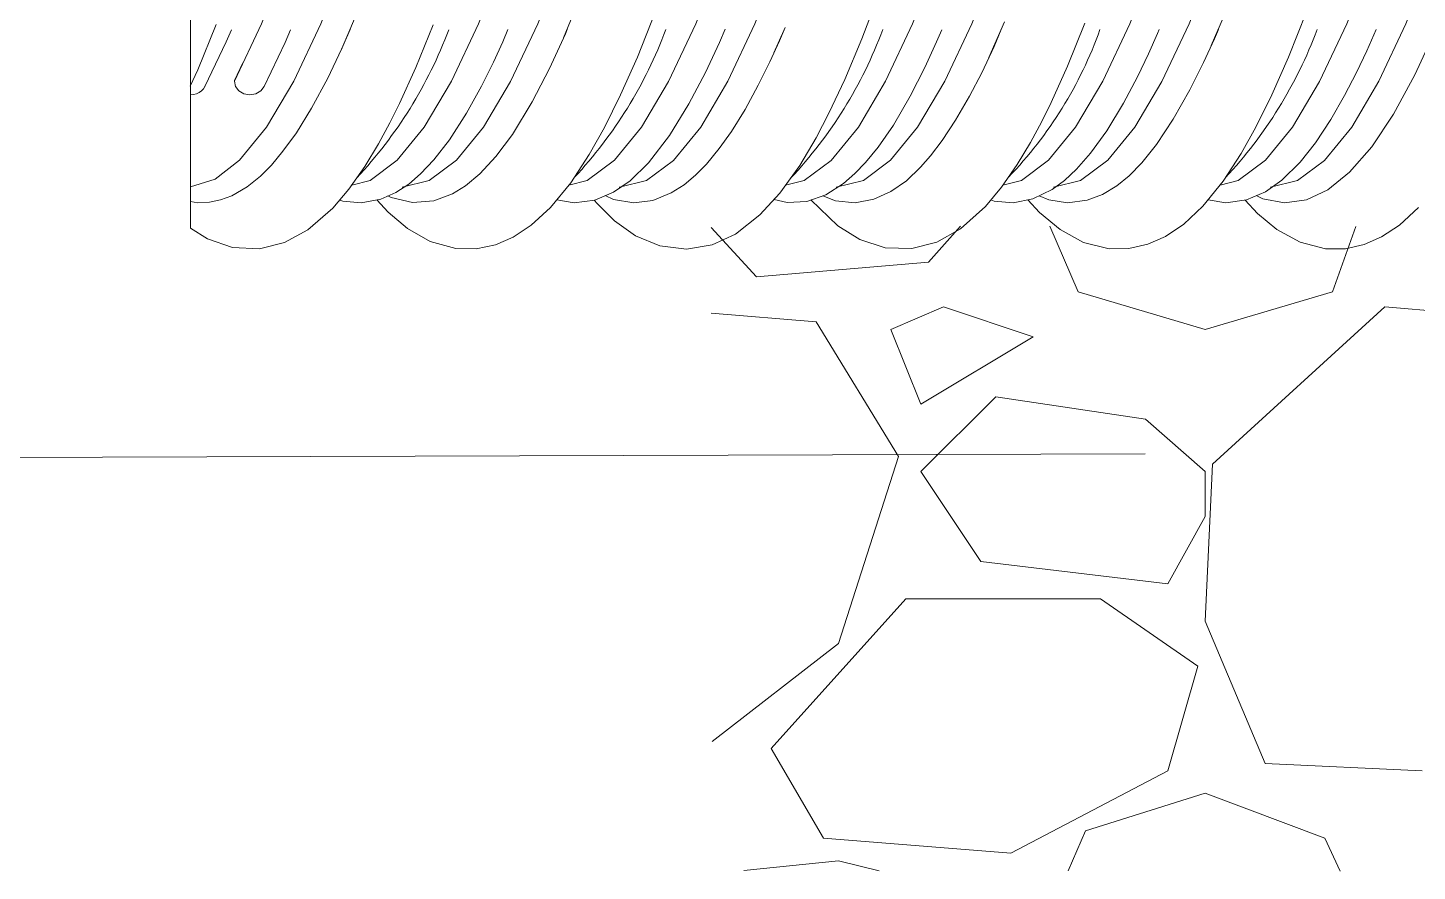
# Model space of a CAD drawing. Header units: millimetres. Extents: x 4229 to 8429, y -1187 to 1783.
# Drawn here: x 7231.6 to 7323.5, y 949.1 to 1004.9 of the extents above; entities that cross this region are included whole.
import ezdxf

# ---------------------------------------------------------------- set-up
doc = ezdxf.new("R2010")
doc.units = ezdxf.units.MM

msp = doc.modelspace()

# ---------------------------------------------------------------- linework, layer by layer
at = {"lineweight": 5}
for p, q in [((7242.351, 1049.113), (7242.351, 991.658)), ((7245.82, 1002.621), (7245.263, 1001.44)), ((7279.795, 988.452), (7276.801, 991.718)), ((7293.308, 991.806), (7291.18, 989.442)), ((7299.217, 991.805), (7301.079, 987.462)), ((7317.908, 987.462), (7319.457, 991.801)), ((7291.179, 989.442), (7279.795, 988.452)), ((7301.079, 987.462), (7309.493, 984.987)), ((7309.493, 984.987), (7317.908, 987.462)), ((7292.169, 986.472), (7288.705, 984.987)), ((7298.109, 984.492), (7292.169, 986.472)), ((7321.372, 986.472), (7309.988, 976.078)), ((7333.252, 985.482), (7321.372, 986.472)), ((7283.755, 985.482), (7276.812, 986.061)), ((7289.2, 976.573), (7283.755, 985.482)), ((7288.705, 984.987), (7290.685, 980.037)), ((7290.685, 980.037), (7298.109, 984.492)), ((7295.634, 980.532), (7290.685, 975.583)), ((7305.534, 979.047), (7295.634, 980.532)), ((7309.493, 975.583), (7305.534, 979.047)), ((7305.519, 976.754), (7219.919, 976.47)), ((7285.24, 964.198), (7289.2, 976.573)), ((7290.685, 975.583), (7294.644, 969.643)), ((7309.988, 976.078), (7309.493, 965.683)), ((7309.493, 972.613), (7309.493, 975.583)), ((7307.018, 968.158), (7309.493, 972.613)), ((7294.644, 969.643), (7307.018, 968.158)), ((7280.785, 957.269), (7289.695, 967.168)), ((7289.695, 967.168), (7302.564, 967.168)), ((7302.564, 967.168), (7308.998, 962.714)), ((7309.493, 965.683), (7313.453, 956.279)), ((7276.864, 957.726), (7285.24, 964.198)), ((7308.998, 962.714), (7307.018, 955.784)), ((7284.25, 951.329), (7280.785, 957.269)), ((7313.453, 956.279), (7323.847, 955.784)), ((7307.018, 955.784), (7296.624, 950.339)), ((7301.574, 951.824), (7309.493, 954.299)), ((7309.493, 954.299), (7317.413, 951.329)), ((7300.434, 949.164), (7301.574, 951.824)), ((7296.624, 950.339), (7284.25, 951.329)), ((7317.413, 951.329), (7318.42, 949.147)), ((7285.24, 949.844), (7278.961, 949.183)), ((7287.917, 949.175), (7285.24, 949.844))]:
    msp.add_line(p, q, dxfattribs=at)
at = {"lineweight": 5, "flags": 128}
for points in [[(7300.906, 1088.205), (7299.119, 1083.699), (7297.331, 1078.562), (7295.52, 1072.855), (7293.733, 1066.726), (7291.945, 1060.255), (7290.135, 1053.524), (7286.56, 1039.885), (7284.749, 1033.154), (7282.962, 1026.683), (7281.174, 1020.554), (7279.363, 1014.847), (7277.576, 1009.71), (7275.788, 1005.204), (7273.978, 1001.391), (7272.19, 998.369), (7270.403, 996.171), (7268.592, 994.833), (7267.398, 994.534)], [(7315.324, 1088.315), (7315.276, 1088.211), (7313.488, 1083.706), (7311.678, 1078.546), (7309.89, 1072.864), (7308.103, 1066.735), (7306.292, 1060.236), (7304.504, 1053.533), (7302.717, 1046.714), (7300.906, 1039.866), (7299.119, 1033.164), (7297.331, 1026.692), (7295.52, 1020.537), (7293.733, 1014.855), (7291.945, 1009.717), (7290.135, 1005.192), (7288.347, 1001.396), (7286.56, 998.372), (7284.749, 996.166), (7282.962, 994.834), (7281.73, 994.526)], [(7319.23, 1088.276), (7319.202, 1088.217), (7317.392, 1083.692), (7315.604, 1078.554), (7313.817, 1072.872), (7312.006, 1066.717), (7310.218, 1060.245), (7308.431, 1053.543), (7306.62, 1046.695), (7304.833, 1039.876), (7303.045, 1033.173), (7301.234, 1026.674), (7299.447, 1020.545), (7297.659, 1014.863), (7295.849, 1009.703), (7294.061, 1005.198), (7292.274, 1001.4), (7290.463, 998.365), (7288.675, 996.169), (7286.888, 994.835), (7285.08, 994.387)], [(7347.92, 1088.216), (7347.918, 1088.211), (7346.131, 1083.706), (7344.32, 1078.546), (7342.533, 1072.864), (7340.745, 1066.735), (7338.934, 1060.236), (7337.147, 1053.533), (7335.359, 1046.714), (7333.549, 1039.866), (7331.761, 1033.164), (7329.974, 1026.692), (7328.163, 1020.537), (7326.375, 1014.855), (7324.588, 1009.717), (7322.777, 1005.192), (7320.99, 1001.396), (7319.202, 998.372), (7317.392, 996.166), (7315.604, 994.834), (7313.817, 994.386), (7313.814, 994.387)], [(7332.273, 1084.989), (7331.761, 1083.699), (7329.974, 1078.562), (7328.163, 1072.855), (7326.375, 1066.726), (7324.588, 1060.255), (7322.777, 1053.524), (7319.202, 1039.885), (7317.392, 1033.154), (7315.604, 1026.683), (7313.817, 1020.554), (7312.006, 1014.847), (7310.218, 1009.71), (7308.431, 1005.204), (7306.62, 1001.391), (7304.833, 998.369), (7303.045, 996.171), (7301.234, 994.833), (7299.447, 994.386)], [(7274.719, 1084.724), (7274.306, 1083.692), (7272.518, 1078.554), (7270.731, 1072.872), (7268.92, 1066.717), (7267.133, 1060.245), (7265.345, 1053.543), (7263.534, 1046.695), (7261.747, 1039.876), (7259.959, 1033.173), (7258.149, 1026.674), (7256.361, 1020.545), (7254.574, 1014.863), (7252.763, 1009.703), (7250.976, 1005.198), (7249.188, 1001.4), (7247.377, 998.365), (7245.59, 996.169), (7243.981, 994.928), (7242.351, 994.404)], [(7270.645, 1084.318), (7270.403, 1083.706), (7268.592, 1078.546), (7266.804, 1072.864), (7265.017, 1066.735), (7263.206, 1060.236), (7261.419, 1053.533), (7259.631, 1046.714), (7257.821, 1039.866), (7256.033, 1033.164), (7254.246, 1026.692), (7252.435, 1020.537), (7250.647, 1014.855), (7248.86, 1009.717), (7247.049, 1005.192), (7245.262, 1001.396)], [(7285.094, 1084.555), (7284.749, 1083.692), (7282.962, 1078.554), (7281.174, 1072.872), (7279.363, 1066.717), (7277.576, 1060.245), (7275.788, 1053.543), (7273.978, 1046.695), (7272.19, 1039.876), (7270.403, 1033.173), (7268.592, 1026.674), (7266.804, 1020.545), (7265.017, 1014.863), (7263.206, 1009.703), (7261.419, 1005.198), (7259.631, 1001.4), (7257.821, 998.365), (7256.033, 996.169), (7254.246, 994.835), (7253.021, 994.532)], [(7289.031, 1084.595), (7288.675, 1083.699), (7286.888, 1078.562), (7285.077, 1072.855), (7283.29, 1066.726), (7281.502, 1060.255), (7279.692, 1053.524), (7276.117, 1039.885), (7274.306, 1033.154), (7272.518, 1026.683), (7270.731, 1020.554), (7268.92, 1014.847), (7267.133, 1009.71), (7265.345, 1005.204), (7263.534, 1001.391), (7261.747, 998.369), (7259.959, 996.171), (7258.149, 994.833), (7256.361, 994.386)], [(7303.374, 1084.536), (7303.045, 1083.706), (7301.234, 1078.546), (7299.447, 1072.864), (7297.659, 1066.735), (7295.849, 1060.236), (7294.061, 1053.533), (7292.274, 1046.714), (7290.463, 1039.866), (7288.675, 1033.164), (7286.888, 1026.692), (7285.077, 1020.537), (7283.29, 1014.855), (7281.502, 1009.717), (7279.692, 1005.192), (7277.904, 1001.396), (7276.117, 998.372), (7274.306, 996.166), (7272.518, 994.834), (7270.731, 994.386), (7270.728, 994.387)], [(7328.148, 1084.474), (7327.835, 1083.692), (7326.047, 1078.554), (7324.26, 1072.872), (7322.449, 1066.717), (7320.661, 1060.245), (7318.874, 1053.543), (7317.063, 1046.695), (7315.276, 1039.876), (7313.488, 1033.173), (7311.678, 1026.674), (7309.89, 1020.545), (7308.103, 1014.863), (7306.292, 1009.703), (7304.504, 1005.198), (7302.717, 1001.4), (7300.906, 998.365), (7299.119, 996.169), (7297.331, 994.835), (7296.114, 994.533)], [(7342.496, 1084.436), (7342.204, 1083.699), (7340.417, 1078.562), (7338.606, 1072.855), (7336.819, 1066.726), (7335.031, 1060.255), (7333.22, 1053.524), (7329.645, 1039.885), (7327.835, 1033.154), (7326.047, 1026.683), (7324.26, 1020.554), (7322.449, 1014.847), (7320.661, 1009.71), (7318.874, 1005.204), (7317.063, 1001.391), (7315.276, 998.369), (7313.488, 996.171), (7311.678, 994.833), (7310.475, 994.532)], [(7324.139, 1052.323), (7323.157, 1048.463), (7322.502, 1045.865), (7321.74, 1042.862), (7320.803, 1039.218), (7319.715, 1035.047), (7318.686, 1031.168), (7317.775, 1027.789), (7316.983, 1024.895), (7316.213, 1022.178), (7315.03, 1018.187), (7313.697, 1013.965), (7312.445, 1010.263), (7311.595, 1007.907), (7310.71, 1005.642), (7309.899, 1003.755)], [(7268.233, 1007.179), (7267.045, 1004.273)], [(7269.071, 993.537), (7269.257, 993.307), (7270.41, 992.166), (7271.789, 991.183), (7273.406, 990.503), (7275.168, 990.285), (7276.879, 990.579), (7278.413, 991.295), (7280.032, 992.556), (7281.347, 993.992), (7282.667, 995.83), (7283.749, 997.649), (7284.598, 999.287), (7285.64, 1001.523), (7286.769, 1004.201), (7288.02, 1007.474)], [(7254.676, 993.553), (7255.431, 992.737), (7256.711, 991.65), (7258.224, 990.792), (7259.919, 990.329), (7261.254, 990.314), (7262.527, 990.587), (7263.7, 991.094), (7264.897, 991.882), (7266.174, 993.05), (7267.52, 994.683), (7268.745, 996.553), (7269.741, 998.33), (7270.816, 1000.495), (7271.925, 1003.002), (7273.122, 1006.017)], [(7297.764, 993.557), (7298.525, 992.728), (7299.894, 991.582), (7301.45, 990.734), (7303.14, 990.313), (7304.445, 990.326), (7305.695, 990.614), (7306.868, 991.139), (7308.074, 991.954), (7309.347, 993.143), (7310.677, 994.782), (7311.867, 996.615), (7312.839, 998.354), (7313.901, 1000.495), (7315.005, 1002.987), (7316.194, 1005.982)], [(7242.336, 1001.081), (7242.833, 1002.158), (7244.064, 1005.162)], [(7242.349, 991.687), (7243.479, 990.965), (7245.125, 990.396), (7246.913, 990.316), (7248.586, 990.736), (7250.119, 991.569), (7251.77, 993.012), (7252.833, 994.265), (7253.893, 995.768), (7254.799, 997.258), (7255.556, 998.65), (7256.192, 999.924), (7257.265, 1002.298), (7258.407, 1005.125)], [(7242.35, 993.434), (7242.85, 993.364), (7243.605, 993.398), (7244.35, 993.554), (7245.083, 993.827), (7246.111, 994.42), (7246.98, 995.121), (7247.708, 995.854), (7248.474, 996.765), (7249.362, 997.995), (7250.37, 999.616), (7251.439, 1001.601), (7252.352, 1003.516), (7252.916, 1004.815)], [(7252.218, 993.539), (7252.432, 993.477), (7253.65, 993.364), (7254.957, 993.604), (7255.942, 994.038), (7256.803, 994.602), (7257.578, 995.266), (7258.46, 996.205), (7259.488, 997.534), (7260.626, 999.296), (7261.613, 1001.075), (7262.401, 1002.664), (7263.016, 1004.01), (7263.36, 1004.817)], [(7253.205, 1005.527), (7252.326, 1003.462)], [(7255.423, 993.809), (7255.644, 993.699), (7257.05, 993.373), (7258.454, 993.487), (7259.683, 993.948), (7260.544, 994.476), (7261.505, 995.272), (7262.564, 996.411), (7263.654, 997.884), (7264.959, 1000.031), (7266.105, 1002.235), (7267.163, 1004.53), (7267.284, 1004.829)], [(7266.594, 993.56), (7267.733, 993.361), (7269.107, 993.542), (7270.35, 994.069), (7271.437, 994.821), (7272.665, 996.011), (7274.05, 997.814), (7275.337, 999.914), (7276.424, 1001.98), (7277.353, 1003.957), (7277.727, 1004.835)], [(7281.692, 1004.958), (7280.947, 1003.272)], [(7283.404, 993.552), (7283.406, 993.55), (7285.19, 991.835), (7286.65, 990.923), (7288.313, 990.377), (7290.079, 990.326), (7291.738, 990.763), (7293.294, 991.632), (7294.956, 993.119), (7296.02, 994.397), (7297.057, 995.89), (7297.942, 997.358), (7298.681, 998.726), (7299.312, 999.995), (7300.389, 1002.388), (7301.538, 1005.242)], [(7296.213, 1005.337), (7295.174, 1002.962)], [(7295.315, 993.551), (7295.538, 993.473), (7296.778, 993.366), (7298.093, 993.621), (7299.375, 994.244), (7300.191, 994.843), (7300.98, 995.581), (7301.905, 996.641), (7302.977, 998.123), (7304.09, 999.951), (7305.013, 1001.69), (7305.737, 1003.202), (7306.342, 1004.562), (7306.446, 1004.815)], [(7298.512, 993.825), (7299.151, 993.555), (7300.382, 993.361), (7301.689, 993.525), (7302.706, 993.916), (7303.644, 994.486), (7304.459, 995.15), (7305.304, 996.007), (7306.28, 997.224), (7307.384, 998.896), (7308.482, 1000.837), (7309.389, 1002.646), (7310.102, 1004.195), (7310.37, 1004.821)], [(7309.68, 993.554), (7310.867, 993.361), (7312.236, 993.554), (7313.475, 994.091), (7314.555, 994.848), (7315.773, 996.037), (7316.797, 997.326), (7317.816, 998.876), (7318.72, 1000.454), (7319.508, 1001.979), (7320.188, 1003.406), (7320.814, 1004.817)], [(7312.875, 993.831), (7313.307, 993.617), (7314.749, 993.361), (7316.188, 993.561), (7317.612, 994.223), (7319.05, 995.375), (7320.516, 997.057), (7321.957, 999.225), (7323.355, 1001.834), (7324.328, 1003.912), (7324.717, 1004.815)], [(7243.314, 1001.05), (7244.721, 1004.002), (7245.061, 1004.809)], [(7247.233, 1001.05), (7248.621, 1003.959), (7248.977, 1004.803)], [(7269.798, 993.835), (7270.346, 993.577), (7271.681, 993.361), (7272.95, 993.518), (7274.166, 994.011), (7275.009, 994.555), (7275.772, 995.192), (7276.488, 995.916), (7277.342, 996.941), (7278.144, 998.067), (7279.046, 999.524), (7279.927, 1001.15), (7280.681, 1002.69), (7281.318, 1004.083), (7281.632, 1004.809)], [(7280.964, 993.574), (7281.836, 993.375), (7283.127, 993.455), (7284.39, 993.896), (7285.56, 994.637), (7286.32, 995.29), (7287.022, 996.016), (7287.864, 997.045), (7288.867, 998.497), (7289.982, 1000.41), (7290.944, 1002.312), (7291.726, 1004.003), (7292.075, 1004.809)], [(7284.185, 993.824), (7285.026, 993.488), (7286.338, 993.366), (7287.566, 993.593), (7288.699, 994.102), (7289.722, 994.821), (7290.663, 995.713), (7291.323, 996.468), (7292.094, 997.483), (7292.976, 998.814), (7293.903, 1000.413), (7294.705, 1001.964), (7295.523, 1003.706), (7296.002, 1004.813)], [(7245.262, 1001.396), (7245.34, 1001.056), (7245.562, 1000.767), (7245.895, 1000.575), (7246.287, 1000.507), (7246.68, 1000.575), (7247.013, 1000.767), (7247.235, 1001.056), (7247.239, 1001.063)], [(7242.351, 1000.507), (7242.553, 1000.522), (7242.749, 1000.57), (7242.929, 1000.651), (7243.088, 1000.762), (7243.218, 1000.897), (7243.315, 1001.052), (7243.317, 1001.056)], [(7312.138, 993.541), (7312.141, 993.538), (7312.962, 992.656), (7314.236, 991.589), (7315.769, 990.748), (7317.462, 990.317), (7318.771, 990.321), (7320.016, 990.596), (7321.17, 991.104), (7322.348, 991.889), (7323.602, 993.04)]]:
    msp.add_lwpolyline(points, dxfattribs=at)
at = {"lineweight": 5}
for centre, radius, start, end in [((7246.384, 1015.028), 29.263, 316.902, 339.5905), ((7276.954, 1013.913), 27.143, 316.00348, 340.41695), ((7231.794, 1015.181), 29.529, 316.89155, 339.43649), ((7260.943, 1014.887), 29.017, 316.70296, 339.68562), ((7289.367, 1015.083), 29.381, 316.93623, 339.54162)]:
    msp.add_arc(centre, radius, start, end, dxfattribs=at)

doc.saveas('drawing.dxf')
